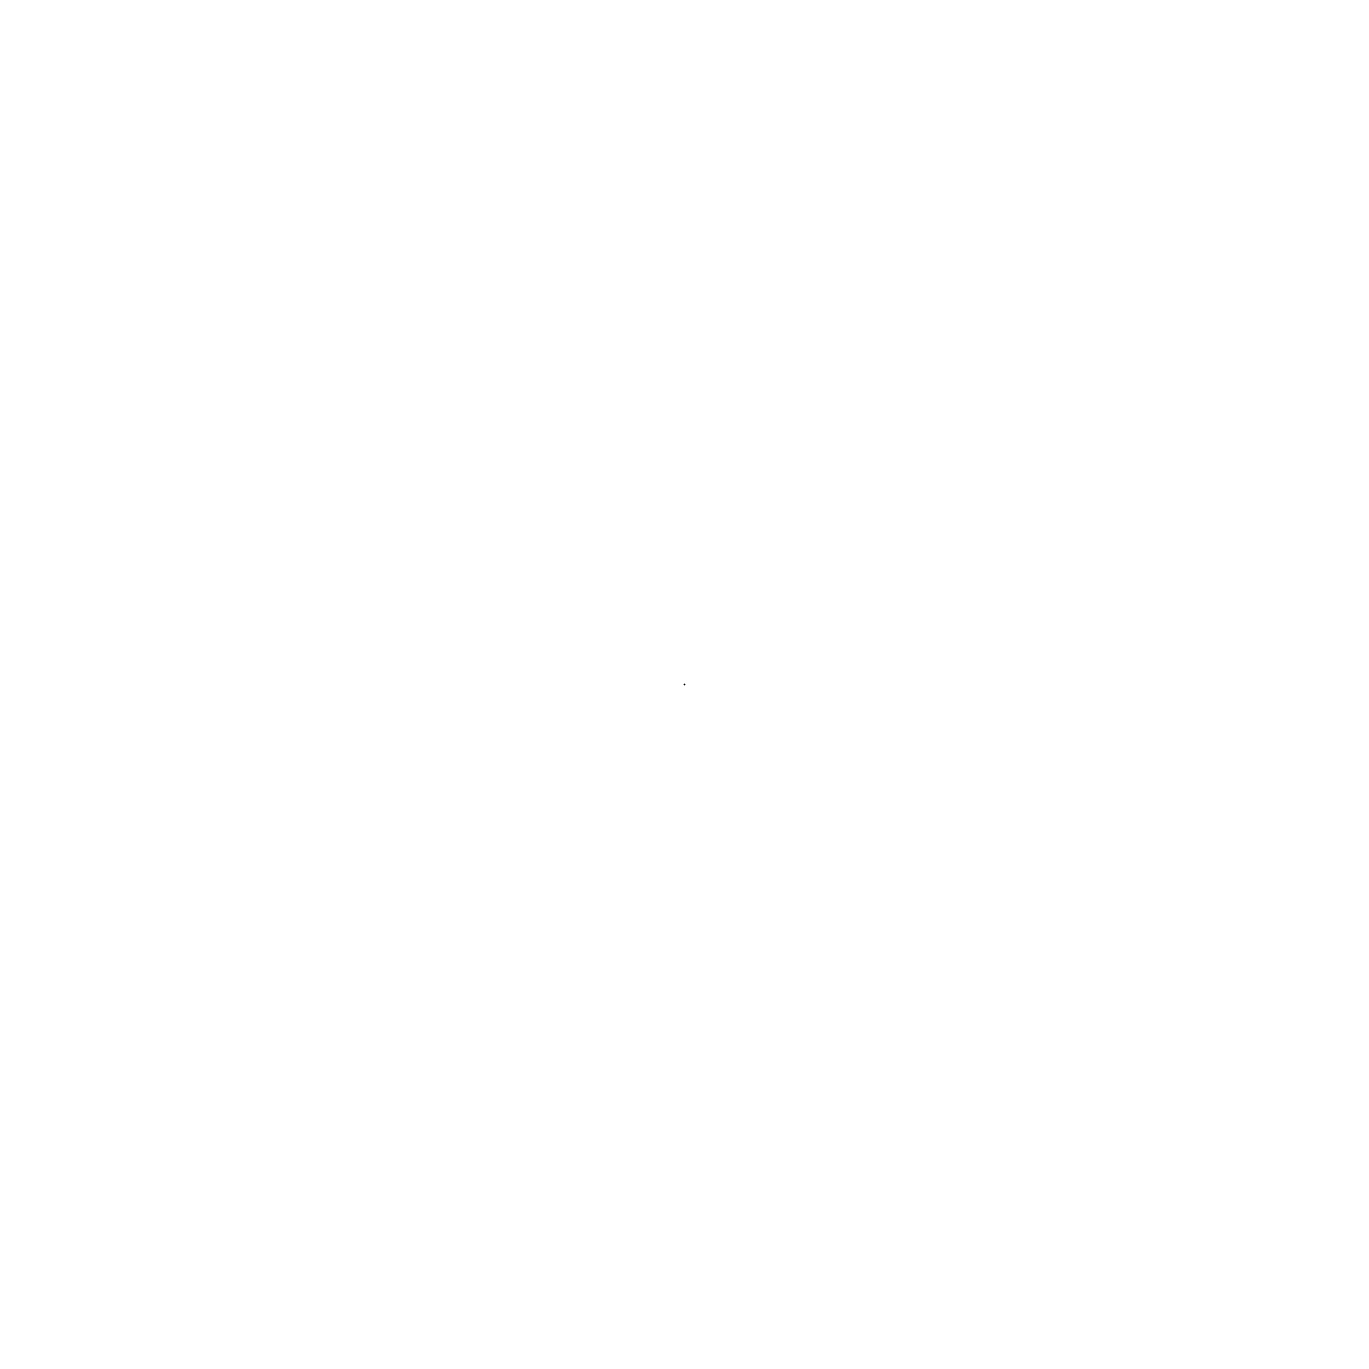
# Model space of a CAD drawing. Extents: x 50 to 50, y 50 to 50.
import ezdxf

# ---------------------------------------------------------------- set-up
doc = ezdxf.new("R2010")
doc.units = 0
doc.layers.get('0').update_dxf_attribs({"linetype": 'CONTINUOUS'})

msp = doc.modelspace()

# ---------------------------------------------------------------- linework, layer by layer
msp.add_point((50, 50, 50))

doc.saveas('drawing.dxf')
